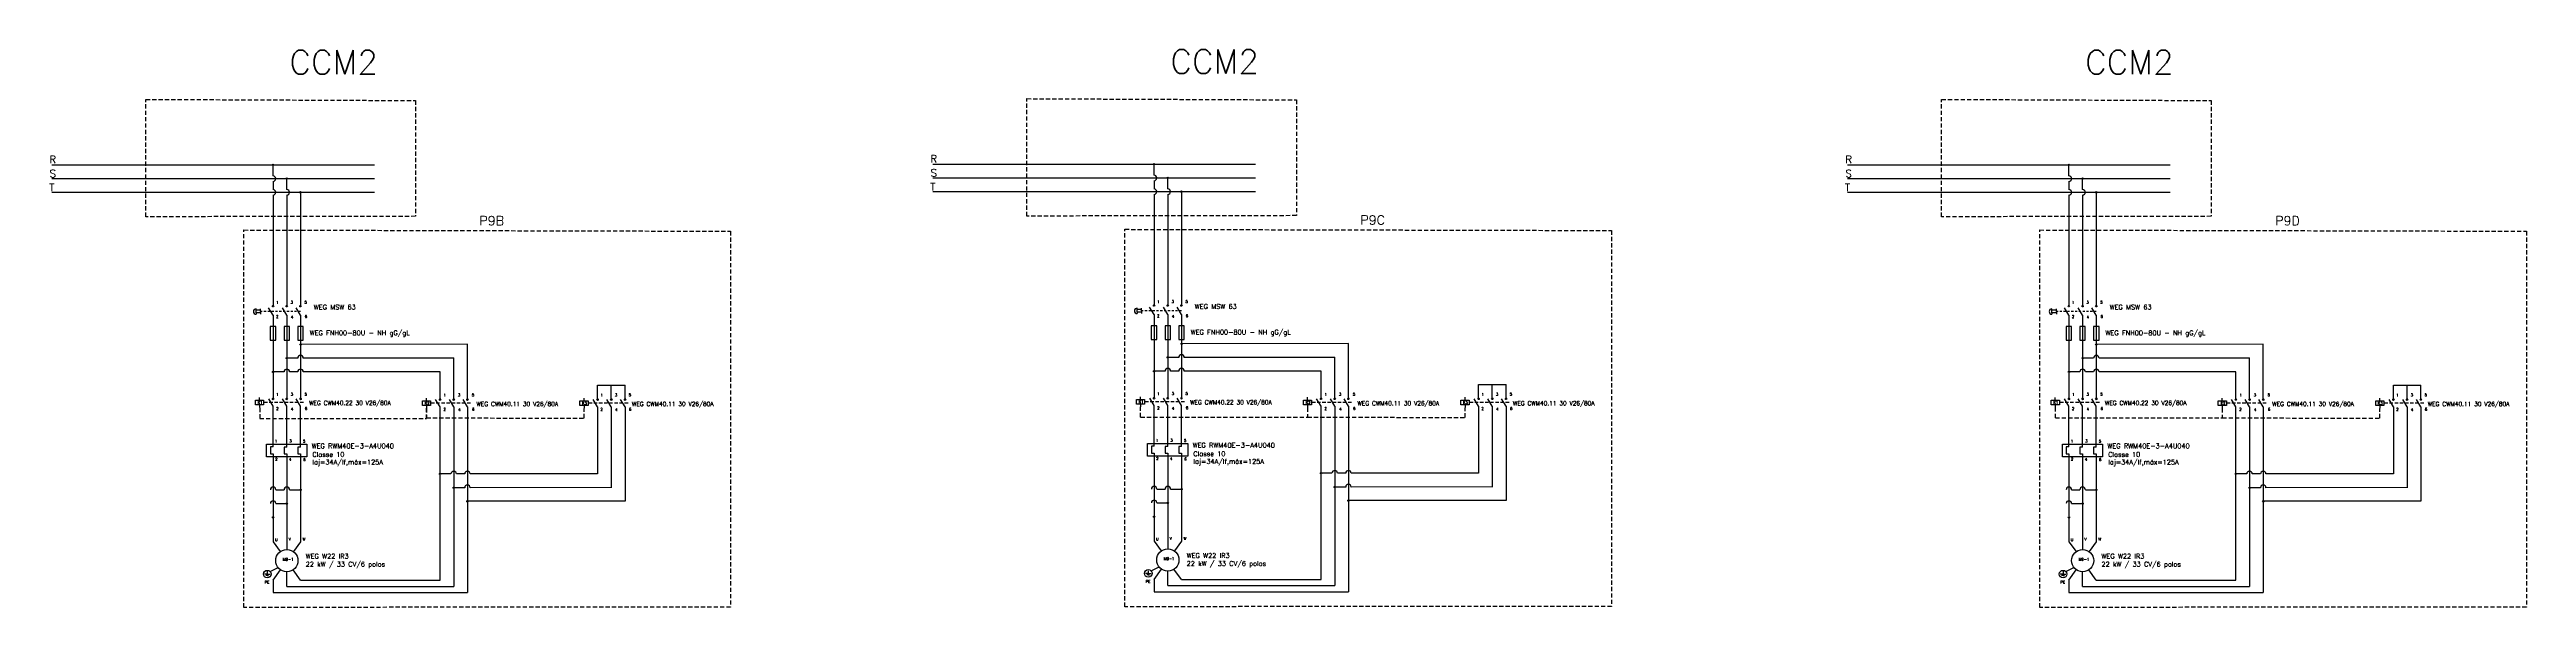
# Model space of a CAD drawing. Extents: x -543 to 641, y -146 to 322.
# Drawn here: x -100.6 to 45.3, y 117.5 to 150.3 of the extents above; entities that cross this region are included whole.
import ezdxf

# ---------------------------------------------------------------- set-up
doc = ezdxf.new("R2010")
doc.units = 0
doc.header["$MEASUREMENT"] = 0
doc.linetypes.add('DASHED2', pattern=[0.375, 0.25, -0.125])
doc.linetypes.add('HIDDEN', pattern=[0.375, 0.25, -0.125])
for name, color, linetype in [('_COTAS', 4, 'Continuous'), ('ELET_TRIFILAR_TEXTO', 4, 'Continuous'), ('Eletrocalha', 7, 'Continuous'), ('INTERTRAVAMENTO', 6, 'HIDDEN')]:
    doc.layers.add(name, color=color, linetype=linetype)
doc.layers.add('ELET_TRIFILAR_DESENHO', color=5, linetype='Continuous', plot=False)
doc.styles.add('ROMANS', font='romans')

# ---------------------------------------------------------------- blocks, each defined once
blk = doc.blocks.new('Fusíveis')
at = {"layer": 'ELET_TRIFILAR_DESENHO', "linetype": 'Continuous'}
for p, q in [((143.68, 121.38), (143.48, 121.38)), ((143.48, 121.38), (143.48, 120.38)), ((143.88, 121.38), (143.68, 121.38)), ((143.88, 120.38), (143.88, 121.38)), ((144.68, 121.38), (144.48, 121.38)), ((144.48, 121.38), (144.48, 120.38)), ((144.88, 121.38), (144.68, 121.38)), ((144.88, 120.38), (144.88, 121.38)), ((145.68, 121.38), (145.48, 121.38)), ((145.48, 121.38), (145.48, 120.38)), ((145.88, 121.38), (145.68, 121.38)), ((145.88, 120.38), (145.88, 121.38)), ((143.48, 120.38), (143.88, 120.38)), ((144.48, 120.38), (144.88, 120.38)), ((145.48, 120.38), (145.88, 120.38))]:
    blk.add_line(p, q, dxfattribs=at)
blk = doc.blocks.new('Contator')
at = {"layer": 'ELET_TRIFILAR_DESENHO', "linetype": 'Continuous'}
for p, q in [((150.05, 112), (150.05, 112.2)), ((151.04, 111.56), (150.72, 112.08)), ((150.99, 112.13), (151.09, 112.13)), ((152.04, 111.56), (151.72, 112.08)), ((151.99, 112.13), (152.09, 112.13)), ((153.04, 111.56), (152.72, 112.08)), ((152.99, 112.13), (153.09, 112.13)), ((150.05, 111.65), (150.05, 111.45))]:
    blk.add_line(p, q, dxfattribs=at)
at = {"layer": 'ELET_TRIFILAR_DESENHO', "linetype": 'DASHED2'}
blk.add_line((153.26, 111.82), (150.35, 111.82), dxfattribs=at)
at = {"layer": 'ELET_TRIFILAR_DESENHO', "linetype": 'Continuous'}
blk.add_lwpolyline([(149.75, 112), (150.35, 112), (150.35, 111.65), (149.75, 111.65)], close=True, dxfattribs=at)
for centre in [(151.04, 112.08), (152.04, 112.08), (153.04, 112.08)]:
    blk.add_circle(centre, 0.05, dxfattribs=at)
blk = doc.blocks.new('Rele Termico')
at = {"layer": 'ELET_TRIFILAR_DESENHO', "linetype": 'Continuous'}
for p, q in [((151.04, 108.82), (150.84, 108.82)), ((150.84, 108.82), (150.84, 108.32)), ((152.04, 108.81), (151.84, 108.81)), ((151.84, 108.81), (151.84, 108.31)), ((153.04, 108.81), (152.84, 108.81)), ((152.84, 108.81), (152.84, 108.31)), ((150.84, 108.32), (151.04, 108.32)), ((151.84, 108.31), (152.04, 108.31)), ((152.84, 108.31), (153.04, 108.31))]:
    blk.add_line(p, q, dxfattribs=at)
blk.add_lwpolyline([(150.57, 109.02), (153.49, 109.02), (153.49, 108.1), (150.57, 108.1)], close=True, dxfattribs=at)
blk = doc.blocks.new('Nome - Contatos')
at = {"layer": 'ELET_TRIFILAR_TEXTO', "linetype": 'Continuous', "char_height": 0.2, "attachment_point": 1, "style": 'ROMANS'}
for s, insert in [('2', (142.45, 123.14)), ('1', (142.46, 124.18)), ('3', (143.51, 124.19)), ('4', (143.53, 123.11)), ('5', (144.52, 124.2)), ('6', (144.54, 123.15))]:
    blk.add_mtext_dynamic_manual_height_columns(s, width=0.3117, gutter_width=1.9, heights=[0.262], dxfattribs=dict(at, insert=insert))
blk = doc.blocks.new('Nome - Termico')
at = {"layer": 'ELET_TRIFILAR_TEXTO', "linetype": 'Continuous', "char_height": 0.2, "attachment_point": 1, "style": 'ROMANS'}
for s, insert in [('1', (149.77, 110.74)), ('3', (150.82, 110.76)), ('5', (151.81, 110.74)), ('2', (149.78, 109.43)), ('4', (150.8, 109.41)), ('6', (151.83, 109.4))]:
    blk.add_mtext_dynamic_manual_height_columns(s, width=0.3117, gutter_width=1.9, heights=[0.262], dxfattribs=dict(at, insert=insert))

msp = doc.modelspace()

# ---------------------------------------------------------------- hatches: boundary and pattern name
at = {"layer": 'ELET_TRIFILAR_DESENHO', "linetype": 'Continuous'}
h = msp.add_hatch(color=256, dxfattribs=at)
h.dxf.hatch_style = 1
h.paths.add_polyline_path([(-87.388, 143.526, 1), (-87.469, 143.526, 1)])
h = msp.add_hatch(color=256, dxfattribs=at)
h.dxf.hatch_style = 1
h.paths.add_polyline_path([(-35.481, 143.566, 1), (-35.561, 143.566, 1)])
h = msp.add_hatch(color=256, dxfattribs=at)
h.dxf.hatch_style = 1
h.paths.add_polyline_path([(18.419, 143.526, 1), (18.338, 143.526, 1)])
h = msp.add_hatch(color=256, dxfattribs=at)
h.dxf.hatch_style = 1
h.paths.add_polyline_path([(-86.581, 142.718, 1), (-86.661, 142.718, 1)])
h = msp.add_hatch(color=256, dxfattribs=at)
h.dxf.hatch_style = 1
h.paths.add_polyline_path([(-85.853, 141.91), (-85.773, 141.91, 1)])
h.paths.add_polyline_path([(-85.813, 141.91), (-85.813, 141.87, 0.4142136), (-85.773, 141.91)])
h.paths.add_polyline_path([(-85.813, 141.87), (-85.813, 141.91), (-85.853, 141.91, 0.4142136)])
h = msp.add_hatch(color=256, dxfattribs=at)
h.dxf.hatch_style = 1
h.paths.add_polyline_path([(-34.673, 142.758, 1), (-34.753, 142.758, 1)])
h = msp.add_hatch(color=256, dxfattribs=at)
h.dxf.hatch_style = 1
h.paths.add_polyline_path([(-33.946, 141.95), (-33.865, 141.95, 1)])
h.paths.add_polyline_path([(-33.905, 141.95), (-33.905, 141.91, 0.4142136), (-33.865, 141.95)])
h.paths.add_polyline_path([(-33.905, 141.91), (-33.905, 141.95), (-33.946, 141.95, 0.4142136)])
h = msp.add_hatch(color=256, dxfattribs=at)
h.dxf.hatch_style = 1
h.paths.add_polyline_path([(19.227, 142.718, 1), (19.146, 142.718, 1)])
h = msp.add_hatch(color=256, dxfattribs=at)
h.dxf.hatch_style = 1
h.paths.add_polyline_path([(19.954, 141.91), (20.035, 141.91, 1)])
h.paths.add_polyline_path([(19.994, 141.91), (19.994, 141.87, 0.4142136), (20.035, 141.91)])
h.paths.add_polyline_path([(19.994, 141.87), (19.994, 141.91), (19.954, 141.91, 0.4142136)])
h = msp.add_hatch(color=256, dxfattribs=at)
h.dxf.hatch_style = 1
h.paths.add_polyline_path([(-85.77, 132.949, 1), (-85.85, 132.949, 1)])
h = msp.add_hatch(color=256, dxfattribs=at)
h.dxf.hatch_style = 1
h.paths.add_polyline_path([(-33.862, 132.989, 1), (-33.942, 132.989, 1)])
h = msp.add_hatch(color=256, dxfattribs=at)
h.dxf.hatch_style = 1
h.paths.add_polyline_path([(20.038, 132.949, 1), (19.957, 132.949, 1)])
h = msp.add_hatch(color=256, dxfattribs=at)
h.dxf.hatch_style = 1
h.paths.add_polyline_path([(-87.385, 131.333, 1), (-87.466, 131.333, 1)])
h = msp.add_hatch(color=256, dxfattribs=at)
h.dxf.hatch_style = 1
h.paths.add_polyline_path([(-86.577, 132.141, 1), (-86.658, 132.141, 1)])
h = msp.add_hatch(color=256, dxfattribs=at)
h.dxf.hatch_style = 1
h.paths.add_polyline_path([(-35.478, 131.373, 1), (-35.558, 131.373, 1)])
h = msp.add_hatch(color=256, dxfattribs=at)
h.dxf.hatch_style = 1
h.paths.add_polyline_path([(-34.67, 132.181, 1), (-34.75, 132.181, 1)])
h = msp.add_hatch(color=256, dxfattribs=at)
h.dxf.hatch_style = 1
h.paths.add_polyline_path([(18.422, 131.333, 1), (18.341, 131.333, 1)])
h = msp.add_hatch(color=256, dxfattribs=at)
h.dxf.hatch_style = 1
h.paths.add_polyline_path([(19.23, 132.141, 1), (19.149, 132.141, 1)])
h = msp.add_hatch(color=256, dxfattribs=at)
h.dxf.hatch_style = 1
h.paths.add_polyline_path([(-85.85, 124.384, -1), (-85.77, 124.384, -1)])
h = msp.add_hatch(color=256, dxfattribs=at)
h.dxf.hatch_style = 1
h.paths.add_polyline_path([(-77.549, 125.319, 1), (-77.63, 125.319, 1)])
h = msp.add_hatch(color=256, dxfattribs=at)
h.dxf.hatch_style = 1
h.paths.add_polyline_path([(-76.742, 124.508, 1), (-76.822, 124.508, 1)])
h = msp.add_hatch(color=256, dxfattribs=at)
h.dxf.hatch_style = 1
h.paths.add_polyline_path([(-33.942, 124.424, -1), (-33.862, 124.424, -1)])
h = msp.add_hatch(color=256, dxfattribs=at)
h.dxf.hatch_style = 1
h.paths.add_polyline_path([(-25.642, 125.36, 1), (-25.722, 125.36, 1)])
h = msp.add_hatch(color=256, dxfattribs=at)
h.dxf.hatch_style = 1
h.paths.add_polyline_path([(-24.834, 124.548, 1), (-24.914, 124.548, 1)])
h = msp.add_hatch(color=256, dxfattribs=at)
h.dxf.hatch_style = 1
h.paths.add_polyline_path([(19.957, 124.384, -1), (20.038, 124.384, -1)])
h = msp.add_hatch(color=256, dxfattribs=at)
h.dxf.hatch_style = 1
h.paths.add_polyline_path([(28.258, 125.319, 1), (28.177, 125.319, 1)])
h = msp.add_hatch(color=256, dxfattribs=at)
h.dxf.hatch_style = 1
h.paths.add_polyline_path([(29.066, 124.508, 1), (28.985, 124.508, 1)])
h = msp.add_hatch(color=256, dxfattribs=at)
h.dxf.hatch_style = 1
h.paths.add_polyline_path([(-87.385, 122.762, 1), (-87.466, 122.762, 1)])
h = msp.add_hatch(color=256, dxfattribs=at)
h.dxf.hatch_style = 1
h.paths.add_polyline_path([(-86.577, 123.576, 1), (-86.658, 123.576, 1)])
h = msp.add_hatch(color=256, dxfattribs=at)
h.dxf.hatch_style = 1
h.paths.add_polyline_path([(-75.934, 123.707, 1), (-76.014, 123.707, 1)])
h = msp.add_hatch(color=256, dxfattribs=at)
h.dxf.hatch_style = 1
h.paths.add_polyline_path([(-35.478, 122.802, 1), (-35.558, 122.802, 1)])
h = msp.add_hatch(color=256, dxfattribs=at)
h.dxf.hatch_style = 1
h.paths.add_polyline_path([(-34.67, 123.617, 1), (-34.75, 123.617, 1)])
h = msp.add_hatch(color=256, dxfattribs=at)
h.dxf.hatch_style = 1
h.paths.add_polyline_path([(-24.026, 123.748, 1), (-24.107, 123.748, 1)])
h = msp.add_hatch(color=256, dxfattribs=at)
h.dxf.hatch_style = 1
h.paths.add_polyline_path([(18.422, 122.762, 1), (18.341, 122.762, 1)])
h = msp.add_hatch(color=256, dxfattribs=at)
h.dxf.hatch_style = 1
h.paths.add_polyline_path([(19.23, 123.576, 1), (19.149, 123.576, 1)])
h = msp.add_hatch(color=256, dxfattribs=at)
h.dxf.hatch_style = 1
h.paths.add_polyline_path([(29.874, 123.707, 1), (29.793, 123.707, 1)])

# ---------------------------------------------------------------- linework, layer by layer
for p, q in [((-100.464, 143.526), (-93.089, 143.526)), ((-93.089, 143.526), (-81.459, 143.526)), ((-87.429, 142.88), (-87.429, 143.526)), ((-48.556, 143.566), (-41.181, 143.566)), ((-41.181, 143.566), (-29.551, 143.566)), ((-35.521, 142.92), (-35.521, 143.566)), ((5.343, 143.526), (12.719, 143.526)), ((12.719, 143.526), (24.349, 143.526)), ((18.379, 142.88), (18.379, 143.526)), ((-100.471, 142.718), (-93.089, 142.718)), ((-100.471, 141.91), (-93.089, 141.91)), ((-93.089, 142.718), (-81.459, 142.718)), ((-93.089, 141.91), (-81.459, 141.91)), ((-87.429, 142.556), (-87.429, 142.072)), ((-87.429, 141.748), (-87.429, 139.263)), ((-86.621, 142.072), (-86.621, 142.718)), ((-86.621, 141.748), (-86.621, 139.241)), ((-85.813, 141.91), (-85.813, 139.263)), ((-48.563, 142.758), (-41.181, 142.758)), ((-48.563, 141.95), (-41.181, 141.95)), ((-41.181, 142.758), (-29.551, 142.758)), ((-41.181, 141.95), (-29.551, 141.95)), ((-35.521, 142.597), (-35.521, 142.112)), ((-35.521, 141.789), (-35.521, 139.303)), ((-34.713, 142.112), (-34.713, 142.758)), ((-34.713, 141.789), (-34.713, 139.282)), ((-33.905, 141.95), (-33.905, 139.303)), ((5.336, 142.718), (12.719, 142.718)), ((5.336, 141.91), (12.719, 141.91)), ((12.719, 142.718), (24.349, 142.718)), ((12.719, 141.91), (24.349, 141.91)), ((18.379, 142.556), (18.379, 142.072)), ((18.379, 141.748), (18.379, 139.263)), ((19.186, 142.072), (19.186, 142.718)), ((19.186, 141.748), (19.186, 139.241)), ((19.994, 141.91), (19.994, 139.263)), ((-87.429, 139.263), (-87.429, 135.24)), ((-86.621, 139.241), (-86.621, 135.24)), ((-85.813, 139.263), (-85.813, 135.24)), ((-35.521, 139.303), (-35.521, 135.28)), ((-34.713, 139.282), (-34.713, 135.28)), ((-33.905, 139.303), (-33.905, 135.28)), ((18.379, 139.263), (18.379, 135.24)), ((19.186, 139.241), (19.186, 135.24)), ((19.994, 139.263), (19.994, 135.24)), ((-87.429, 134.676), (-87.687, 135.096)), ((-87.469, 135.24), (-87.388, 135.24)), ((-87.429, 134.676), (-87.426, 129.778)), ((-86.621, 134.676), (-86.879, 135.096)), ((-86.662, 135.24), (-86.58, 135.24)), ((-86.621, 134.676), (-86.618, 129.778)), ((-85.813, 134.676), (-86.071, 135.096)), ((-85.854, 135.24), (-85.772, 135.24)), ((-85.813, 134.676), (-85.81, 129.778)), ((-35.521, 134.716), (-35.779, 135.137)), ((-35.562, 135.28), (-35.48, 135.28)), ((-35.521, 134.716), (-35.518, 129.818)), ((-34.713, 134.716), (-34.971, 135.137)), ((-34.754, 135.28), (-34.672, 135.28)), ((-34.713, 134.716), (-34.71, 129.818)), ((-33.905, 134.716), (-34.163, 135.137)), ((-33.946, 135.28), (-33.864, 135.28)), ((-33.905, 134.716), (-33.902, 129.818)), ((18.379, 134.676), (18.121, 135.096)), ((18.338, 135.24), (18.42, 135.24)), ((18.379, 134.676), (18.382, 129.778)), ((19.186, 134.676), (18.928, 135.096)), ((19.146, 135.24), (19.227, 135.24)), ((19.186, 134.676), (19.19, 129.778)), ((19.994, 134.676), (19.736, 135.096)), ((19.954, 135.24), (20.035, 135.24)), ((19.994, 134.676), (19.997, 129.778)), ((-86.618, 126.905), (-86.618, 129.317)), ((-85.81, 126.905), (-85.81, 129.317)), ((-34.71, 126.945), (-34.71, 129.357)), ((-33.902, 126.945), (-33.902, 129.357)), ((19.19, 126.905), (19.19, 129.317)), ((19.997, 126.905), (19.997, 129.317)), ((-87.426, 126.506), (-87.426, 122.271)), ((-86.618, 126.496), (-86.618, 121.814)), ((-85.81, 126.496), (-85.81, 122.271)), ((-35.518, 126.546), (-35.518, 122.311)), ((-34.71, 126.537), (-34.71, 121.854)), ((-33.902, 126.537), (-33.902, 122.311)), ((18.382, 126.506), (18.382, 122.271)), ((19.19, 126.496), (19.19, 121.814)), ((19.997, 126.496), (19.997, 122.271)), ((-87.426, 122.271), (-87.426, 121.328)), ((-87.426, 121.328), (-87.003, 120.745)), ((-86.618, 121.814), (-86.618, 120.87)), ((-85.81, 121.328), (-86.233, 120.745)), ((-85.81, 122.271), (-85.81, 121.328)), ((-35.518, 122.311), (-35.518, 121.368)), ((-35.518, 121.368), (-35.095, 120.786)), ((-34.71, 121.854), (-34.71, 120.911)), ((-33.902, 121.368), (-34.325, 120.786)), ((-33.902, 122.311), (-33.902, 121.368)), ((18.382, 122.271), (18.382, 121.328)), ((18.382, 121.328), (18.804, 120.745)), ((19.19, 121.814), (19.19, 120.87)), ((19.997, 121.328), (19.575, 120.745)), ((19.997, 122.271), (19.997, 121.328)), ((-87.607, 119.571), (-87.136, 119.812)), ((-87.426, 119.062), (-86.988, 119.673)), ((-35.699, 119.611), (-35.228, 119.852)), ((-35.518, 119.102), (-35.08, 119.713)), ((-33.902, 119.102), (-34.345, 119.71)), ((18.2, 119.571), (18.672, 119.812)), ((18.382, 119.062), (18.819, 119.673)), ((-87.77, 119.42), (-87.932, 119.42)), ((-87.77, 119.344), (-87.851, 119.344)), ((-87.77, 119.564), (-87.77, 119.42)), ((-87.77, 119.42), (-87.607, 119.42)), ((-87.77, 119.344), (-87.689, 119.344)), ((-86.618, 118.698), (-86.617, 119.559)), ((-85.81, 119.062), (-86.253, 119.67)), ((-35.862, 119.46), (-36.025, 119.46)), ((-35.862, 119.384), (-35.943, 119.384)), ((-35.862, 119.605), (-35.862, 119.46)), ((-35.862, 119.46), (-35.699, 119.46)), ((-35.862, 119.384), (-35.781, 119.384)), ((-34.71, 118.739), (-34.709, 119.599)), ((18.038, 119.42), (17.875, 119.42)), ((18.038, 119.344), (17.956, 119.344)), ((18.038, 119.564), (18.038, 119.42)), ((18.038, 119.42), (18.2, 119.42)), ((18.038, 119.344), (18.119, 119.344)), ((19.19, 118.698), (19.191, 119.559)), ((19.997, 119.062), (19.554, 119.67))]:
    msp.add_line(p, q, dxfattribs=at)
at = {"layer": 'ELET_TRIFILAR_DESENHO', "color": 254, "linetype": 'Continuous', "true_color": 0xcecce6}
for p, q in [((-88.427, 134.967), (-88.427, 135.048)), ((-88.161, 134.967), (-88.427, 134.967)), ((-88.427, 134.805), (-88.427, 134.967)), ((-88.161, 134.805), (-88.427, 134.805)), ((-88.427, 134.805), (-88.427, 134.724)), ((-88.161, 134.886), (-88.161, 135.048)), ((-88.161, 134.886), (-88.161, 134.724)), ((-36.519, 135.007), (-36.519, 135.088)), ((-36.253, 135.007), (-36.519, 135.007)), ((-36.519, 134.845), (-36.519, 135.007)), ((-36.253, 134.845), (-36.519, 134.845)), ((-36.519, 134.845), (-36.519, 134.765)), ((-36.253, 134.926), (-36.253, 135.088)), ((-36.253, 134.926), (-36.253, 134.765)), ((17.381, 134.967), (17.381, 135.048)), ((17.647, 134.967), (17.381, 134.967)), ((17.381, 134.805), (17.381, 134.967)), ((17.647, 134.805), (17.381, 134.805)), ((17.381, 134.805), (17.381, 134.724)), ((17.647, 134.886), (17.647, 135.048)), ((17.647, 134.886), (17.647, 134.724))]:
    msp.add_line(p, q, dxfattribs=at)
at = {"layer": 'ELET_TRIFILAR_DESENHO', "color": 254, "linetype": 'DASHED2', "ltscale": 0.5, "true_color": 0xcecce6}
for p, q in [((-85.813, 134.886), (-88.161, 134.886)), ((-33.905, 134.926), (-36.253, 134.926)), ((19.994, 134.886), (17.647, 134.886))]:
    msp.add_line(p, q, dxfattribs=at)
at = {"layer": 'ELET_TRIFILAR_DESENHO', "linetype": 'HIDDEN'}
for points in [[(-43.016, 147.428), (-27.132, 147.357), (-27.132, 140.536), (-43.016, 140.511)], [(-94.924, 147.388), (-79.04, 147.317), (-79.04, 140.496), (-94.924, 140.47)], [(10.883, 147.388), (26.767, 147.317), (26.767, 140.496), (10.883, 140.47)], [(-89.144, 139.691), (-60.466, 139.62), (-60.466, 117.481), (-89.144, 117.455)], [(-37.236, 139.731), (-8.558, 139.661), (-8.558, 117.521), (-37.236, 117.496)], [(16.663, 139.691), (45.342, 139.62), (45.342, 117.481), (16.663, 117.455)]]:
    msp.add_lwpolyline(points, close=True, dxfattribs=at)
at = {"layer": 'ELET_TRIFILAR_DESENHO', "linetype": 'Continuous'}
for points in [[(-75.974, 132.97), (-85.81, 132.949)], [(-75.974, 129.738), (-75.974, 132.97)], [(-24.066, 133.01), (-33.902, 132.989)], [(-24.066, 129.779), (-24.066, 133.01)], [(29.833, 132.97), (19.997, 132.949)], [(29.833, 129.738), (29.833, 132.97)], [(-85.972, 132.141), (-86.618, 132.141)], [(-76.782, 132.131), (-85.648, 132.141)], [(-76.782, 129.738), (-76.782, 132.162)], [(-34.872, 131.373), (-35.518, 131.373)], [(-34.064, 132.181), (-34.71, 132.181)], [(-34.064, 131.373), (-34.548, 131.373)], [(-25.682, 129.757), (-25.682, 131.373), (-33.741, 131.383)], [(-24.874, 132.171), (-33.74, 132.181)], [(-24.874, 129.779), (-24.874, 132.202)], [(19.836, 132.141), (19.19, 132.141)], [(29.025, 132.131), (20.159, 132.141)], [(29.025, 129.738), (29.025, 132.162)], [(-86.779, 131.333), (-87.426, 131.333)], [(-85.972, 131.333), (-86.456, 131.333)], [(-77.59, 129.717), (-77.59, 131.333), (-85.649, 131.342)], [(-68.305, 129.738), (-68.305, 130.546), (-66.69, 130.546)], [(-67.497, 129.738), (-67.497, 130.546)], [(-66.69, 129.738), (-66.69, 130.546)], [(-16.398, 129.779), (-16.398, 130.587), (-14.782, 130.587)], [(-15.59, 129.779), (-15.59, 130.587)], [(-14.782, 129.779), (-14.782, 130.587)], [(19.028, 131.333), (18.382, 131.333)], [(19.836, 131.333), (19.351, 131.333)], [(28.218, 129.717), (28.218, 131.333), (20.159, 131.342)], [(37.502, 129.738), (37.502, 130.546), (39.118, 130.546)], [(38.31, 129.738), (38.31, 130.546)], [(39.118, 129.738), (39.118, 130.546)], [(-87.426, 126.91), (-87.426, 129.317)], [(-85.81, 119.062), (-77.59, 119.062), (-77.59, 129.277)], [(-76.782, 129.277), (-76.782, 118.698)], [(-75.974, 129.277), (-75.974, 118.335)], [(-68.305, 129.277), (-68.305, 125.319)], [(-67.497, 129.277), (-67.497, 124.508)], [(-66.69, 129.277), (-66.69, 123.707)], [(-35.518, 126.95), (-35.518, 129.357)], [(-33.902, 119.102), (-25.682, 119.102), (-25.682, 129.318)], [(-24.874, 129.318), (-24.874, 118.739)], [(-24.066, 129.318), (-24.066, 118.375)], [(-16.398, 129.318), (-16.398, 125.36)], [(-15.59, 129.318), (-15.59, 124.548)], [(-14.782, 129.318), (-14.782, 123.748)], [(18.382, 126.91), (18.382, 129.317)], [(19.997, 119.062), (28.218, 119.062), (28.218, 129.277)], [(29.025, 129.277), (29.025, 118.698)], [(29.833, 129.277), (29.833, 118.335)], [(37.502, 129.277), (37.502, 125.319)], [(38.31, 129.277), (38.31, 124.508)], [(39.118, 129.277), (39.118, 123.707)], [(-87.264, 124.384), (-86.779, 124.384)], [(-86.456, 124.384), (-85.81, 124.384)], [(-76.944, 125.319), (-77.59, 125.319)], [(-76.136, 124.508), (-76.782, 124.508)], [(-76.136, 125.319), (-76.62, 125.319)], [(-68.305, 125.319), (-75.812, 125.319)], [(-67.497, 124.517), (-75.812, 124.508)], [(-35.356, 124.424), (-34.872, 124.424)], [(-34.548, 124.424), (-33.902, 124.424)], [(-25.036, 125.36), (-25.682, 125.36)], [(-24.228, 124.548), (-24.874, 124.548)], [(-24.228, 125.36), (-24.712, 125.36)], [(-16.398, 125.36), (-23.905, 125.36)], [(-15.59, 124.558), (-23.905, 124.548)], [(18.543, 124.384), (19.028, 124.384)], [(19.351, 124.384), (19.997, 124.384)], [(28.864, 125.319), (28.218, 125.319)], [(29.672, 124.508), (29.025, 124.508)], [(29.672, 125.319), (29.187, 125.319)], [(37.502, 125.319), (29.995, 125.319)], [(38.31, 124.517), (29.995, 124.508)], [(-87.264, 123.576), (-86.618, 123.576)], [(-66.69, 123.707), (-75.974, 123.707)], [(-35.356, 123.616), (-34.71, 123.616)], [(-14.782, 123.748), (-24.066, 123.748)], [(18.543, 123.576), (19.19, 123.576)], [(39.118, 123.707), (29.833, 123.707)], [(-87.426, 119.062), (-87.426, 118.335), (-75.974, 118.336)], [(-86.618, 118.698), (-76.782, 118.698)], [(-35.518, 119.102), (-35.518, 118.375), (-24.066, 118.376)], [(-34.71, 118.739), (-24.874, 118.739)], [(18.382, 119.062), (18.382, 118.335), (29.833, 118.336)], [(19.19, 118.698), (29.025, 118.698)]]:
    msp.add_lwpolyline(points, dxfattribs=at)
for centre, radius in [((-87.429, 143.526), 0.0404), ((-35.521, 143.566), 0.0404), ((18.379, 143.526), 0.0404), ((-86.621, 142.718), 0.0404), ((-85.813, 141.91), 0.0404), ((-34.713, 142.758), 0.0404), ((-33.905, 141.95), 0.0404), ((19.186, 142.718), 0.0404), ((19.994, 141.91), 0.0404), ((-87.429, 135.199), 0.0404), ((-86.621, 135.199), 0.0404), ((-85.813, 135.199), 0.0404), ((-35.521, 135.239), 0.0404), ((-34.713, 135.239), 0.0404), ((-33.905, 135.239), 0.0404), ((18.379, 135.199), 0.0404), ((19.186, 135.199), 0.0404), ((19.994, 135.199), 0.0404), ((-85.81, 132.949), 0.0404), ((-33.902, 132.989), 0.0404), ((19.997, 132.949), 0.0404), ((-87.426, 131.333), 0.0404), ((-86.618, 132.141), 0.0404), ((-35.518, 131.373), 0.0404), ((-34.71, 132.181), 0.0404), ((18.382, 131.333), 0.0404), ((19.19, 132.141), 0.0404), ((-85.81, 124.384), 0.0404), ((-77.59, 125.319), 0.0404), ((-76.782, 124.508), 0.0404), ((-33.902, 124.424), 0.0404), ((-25.682, 125.36), 0.0404), ((-24.874, 124.548), 0.0404), ((19.997, 124.384), 0.0404), ((28.218, 125.319), 0.0404), ((29.025, 124.508), 0.0404), ((-87.426, 122.762), 0.0404), ((-86.618, 123.576), 0.0404), ((-75.974, 123.707), 0.0404), ((-35.518, 122.802), 0.0404), ((-34.71, 123.617), 0.0404), ((-24.066, 123.748), 0.0404), ((18.382, 122.762), 0.0404), ((19.19, 123.576), 0.0404), ((29.833, 123.707), 0.0404), ((-86.618, 120.215), 0.656), ((-35.862, 119.46), 0.222), ((-34.71, 120.255), 0.656), ((19.19, 120.215), 0.656), ((-87.77, 119.42), 0.222), ((18.038, 119.42), 0.222)]:
    msp.add_circle(centre, radius, dxfattribs=at)
for centre, start, end in [((-87.429, 142.718), 270, 90), ((-87.429, 141.91), 270, 90), ((-86.621, 141.91), 270, 90), ((-35.521, 142.758), 270, 90), ((-35.521, 141.95), 270, 90), ((-34.713, 141.95), 270, 90), ((18.379, 142.718), 270, 90), ((18.379, 141.91), 270, 90), ((19.186, 141.91), 270, 90), ((-86.618, 131.333), 0, 180), ((-85.81, 132.141), 0, 180), ((-85.81, 131.333), 0, 180), ((-34.71, 131.373), 0, 180), ((-33.902, 132.181), 0, 180), ((-33.902, 131.373), 0, 180), ((19.19, 131.333), 0, 180), ((19.997, 132.141), 0, 180), ((19.997, 131.333), 0, 180), ((-24.874, 125.36), 0, 180), ((-24.066, 125.36), 0, 180), ((-87.426, 124.384), 0, 180), ((-86.618, 124.384), 0, 180), ((-76.782, 125.319), 0, 180), ((-75.974, 125.319), 0, 180), ((-75.974, 124.508), 0, 180), ((-35.518, 124.424), 0, 180), ((-34.71, 124.424), 0, 180), ((-24.066, 124.548), 0, 180), ((18.382, 124.384), 0, 180), ((19.19, 124.384), 0, 180), ((29.025, 125.319), 0, 180), ((29.833, 125.319), 0, 180), ((29.833, 124.508), 0, 180), ((-87.426, 123.576), 0, 180), ((-35.518, 123.616), 0, 180), ((18.382, 123.576), 0, 180)]:
    msp.add_arc(centre, 0.162, start, end, dxfattribs=at)
at = {"layer": 'ELET_TRIFILAR_DESENHO', "color": 254, "linetype": 'Continuous', "true_color": 0xcecce6}
for centre in [(-88.427, 134.886), (-36.519, 134.926), (17.381, 134.886)]:
    msp.add_arc(centre, 0.162, 90, 270, dxfattribs=at)
at = {"layer": 'Eletrocalha', "color": 6, "linetype": 'DASHED2'}
for points in [[(-88.216, 129.21), (-88.216, 128.586), (-78.389, 128.581), (-78.386, 129.186)], [(-78.386, 129.184), (-78.386, 128.618), (-69.104, 128.613), (-69.102, 129.184)], [(-36.314, 128.661), (-36.314, 128.661), (-26.478, 128.658), (-26.478, 128.658)], [(-26.478, 129.224), (-26.478, 128.658), (-17.196, 128.653), (-17.194, 129.224)], [(17.585, 128.62), (17.585, 128.62), (27.421, 128.618), (27.421, 128.618)], [(27.421, 129.184), (27.421, 128.618), (36.703, 128.613), (36.706, 129.184)]]:
    msp.add_lwpolyline(points, dxfattribs=at)
at = {"layer": 'INTERTRAVAMENTO', "linetype": 'HIDDEN'}
for p, q in [((-36.314, 128.661), (-36.314, 129.264)), ((17.585, 128.62), (17.585, 129.223))]:
    msp.add_line(p, q, dxfattribs=at)

# ---------------------------------------------------------------- block references
at = {"layer": '_COTAS', "linetype": 'Continuous', "xscale": 0.8079180569963671, "yscale": 0.8079180569963671, "zscale": 0.8079180569963671}
for name, p in [('Nome - Contatos', (-202.337, 35.18)), ('Nome - Contatos', (-150.429, 35.22)), ('Nome - Contatos', (-96.529, 35.18)), ('Nome - Contatos', (-202.334, 29.759)), ('Nome - Contatos', (-192.477, 29.719)), ('Nome - Contatos', (-183.232, 29.719)), ('Nome - Contatos', (-150.426, 29.799)), ('Nome - Contatos', (-140.569, 29.76)), ('Nome - Contatos', (-131.324, 29.76)), ('Nome - Contatos', (-96.526, 29.759)), ('Nome - Contatos', (-86.669, 29.719)), ('Nome - Contatos', (-77.424, 29.719)), ('Nome - Termico', (-208.315, 37.861)), ('Nome - Termico', (-156.407, 37.902)), ('Nome - Termico', (-102.507, 37.861))]:
    msp.add_blockref(name, p, dxfattribs=at)
at = {"layer": 'ELET_TRIFILAR_DESENHO', "linetype": 'Continuous', "xscale": 0.8079180569963671, "yscale": 0.8079180569963671, "zscale": 0.8079180569963671}
for name, p in [('Fusíveis', (-203.511, 35.937)), ('Fusíveis', (-151.603, 35.977)), ('Fusíveis', (-97.703, 35.937)), ('Contator', (-209.454, 39.184)), ('Contator', (-199.618, 39.145)), ('Contator', (-190.333, 39.145)), ('Contator', (-157.546, 39.224)), ('Contator', (-147.71, 39.185)), ('Contator', (-138.425, 39.185)), ('Contator', (-103.646, 39.184)), ('Contator', (-93.81, 39.145)), ('Contator', (-84.526, 39.145)), ('Rele Termico', (-209.454, 38.99)), ('Rele Termico', (-157.546, 39.03)), ('Rele Termico', (-103.646, 38.99))]:
    msp.add_blockref(name, p, dxfattribs=at)

# ---------------------------------------------------------------- texts
at = {"layer": 'ELET_TRIFILAR_TEXTO', "style": 'ROMANS'}
for s, height, p in [('CCM2', 1.4139, (-34.558, 148.907)), ('CCM2', 1.4139, (-86.466, 148.867)), ('CCM2', 1.4139, (19.341, 148.867)), ('P9B', 0.5457, (-75.27, 139.966)), ('P9C', 0.5457, (-23.363, 140.006)), ('P9D', 0.5457, (30.537, 139.966)), ('WEG MSW 63      ', 0.28277, (-85.027, 135.004)), ('WEG MSW 63      ', 0.28277, (-33.119, 135.044)), ('WEG MSW 63      ', 0.28277, (20.78, 135.004)), ('WEG FNH00-80U - NH gG/gL  ', 0.28277, (-85.268, 133.491)), ('WEG FNH00-80U - NH gG/gL  ', 0.28277, (-33.36, 133.531)), ('WEG FNH00-80U - NH gG/gL  ', 0.28277, (20.54, 133.491)), ('WEG CWM40.22 30 V26/80A', 0.25, (-85.303, 129.381)), ('WEG CWM40.11 30 V26/80A', 0.25, (-75.442, 129.32)), ('WEG CWM40.11 30 V26/80A', 0.25, (-66.282, 129.32)), ('WEG CWM40.22 30 V26/80A', 0.25, (-33.395, 129.421)), ('WEG CWM40.11 30 V26/80A', 0.25, (-23.534, 129.36)), ('WEG CWM40.11 30 V26/80A', 0.25, (-14.374, 129.36)), ('WEG CWM40.22 30 V26/80A', 0.25, (20.505, 129.381)), ('WEG CWM40.11 30 V26/80A', 0.25, (30.365, 129.32)), ('WEG CWM40.11 30 V26/80A', 0.25, (39.526, 129.32)), ('WEG RWM40E-3-A4U040    ', 0.28277, (-85.154, 126.829)), ('WEG RWM40E-3-A4U040    ', 0.28277, (-33.247, 126.869)), ('WEG RWM40E-3-A4U040    ', 0.28277, (20.653, 126.829)), ('Iaj=34A/If,máx=125A ', 0.28277, (-85.108, 125.875)), ('Iaj=34A/If,máx=125A ', 0.28277, (-33.2, 125.916)), ('Iaj=34A/If,máx=125A ', 0.28277, (20.699, 125.875)), ('WEG W22 IR3', 0.28277, (-85.505, 120.331)), ('22 kW / 33 CV/6 polos', 0.28277, (-85.505, 119.86)), ('WEG W22 IR3', 0.28277, (-33.597, 120.371)), ('22 kW / 33 CV/6 polos', 0.28277, (-33.598, 119.901)), ('WEG W22 IR3', 0.28277, (20.303, 120.331)), ('22 kW / 33 CV/6 polos', 0.28277, (20.302, 119.86))]:
    msp.add_text(s, height=height, dxfattribs=at).set_placement(p)
at = {"layer": 'ELET_TRIFILAR_TEXTO', "linetype": 'Continuous', "attachment_point": 1, "style": 'ROMANS'}
for s, width, heights, insert, char_height in [('S', 0.45782, [0.385], (-100.588, 143.234), 0.441), ('R', 0.45782, [0.385], (-100.603, 144.068), 0.441), ('S', 0.45782, [0.385], (-48.68, 143.274), 0.441), ('R', 0.45782, [0.385], (-48.695, 144.109), 0.441), ('S', 0.45782, [0.385], (5.219, 143.234), 0.441), ('R', 0.45782, [0.385], (5.205, 144.068), 0.441), ('T', 0.45782, [0.385], (-100.617, 142.417), 0.441), ('T', 0.45782, [0.385], (-48.709, 142.457), 0.441), ('T', 0.45782, [0.385], (5.191, 142.417), 0.441), ('K1', 0.45782, [0.385], (-88.335, 129.608), 0.1616), ('K2', 0.45782, [0.385], (-78.491, 129.567), 0.1616), ('K3', 0.45782, [0.385], (-69.226, 129.567), 0.1616), ('K1', 0.45782, [0.385], (-36.427, 129.649), 0.1616), ('K2', 0.45782, [0.385], (-26.583, 129.607), 0.1616), ('K3', 0.45782, [0.385], (-17.318, 129.607), 0.1616), ('K1', 0.45782, [0.385], (17.473, 129.608), 0.1616), ('K2', 0.45782, [0.385], (27.317, 129.567), 0.1616), ('K3', 0.45782, [0.385], (36.581, 129.567), 0.1616), ('U', 0.45782, [0.385], (-87.317, 121.525), 0.162), ('V', 0.45782, [0.385], (-86.509, 121.559), 0.162), ('W', 0.45782, [0.385], (-85.69, 121.559), 0.162), ('U', 0.45782, [0.385], (-35.409, 121.566), 0.162), ('V', 0.45782, [0.385], (-34.601, 121.599), 0.162), ('W', 0.45782, [0.385], (-33.782, 121.599), 0.162), ('U', 0.45782, [0.385], (18.491, 121.525), 0.162), ('V', 0.45782, [0.385], (19.298, 121.559), 0.162), ('W', 0.45782, [0.385], (20.118, 121.559), 0.162), ('M9-1', 0.51858, [0.563], (-86.853, 120.372), 0.1616), ('M9-1', 0.51858, [0.563], (-34.946, 120.412), 0.1616), ('M9-1', 0.51858, [0.563], (18.954, 120.372), 0.1616), ('PE', 0.45782, [0.385], (-87.919, 119.021), 0.1616), ('PE', 0.45782, [0.385], (-36.011, 119.061), 0.1616), ('PE', 0.45782, [0.385], (17.889, 119.021), 0.1616)]:
    msp.add_mtext_dynamic_manual_height_columns(s, width=width, gutter_width=2.793, heights=heights, dxfattribs=dict(at, insert=insert, char_height=char_height))
at = {"layer": 'ELET_TRIFILAR_TEXTO', "linetype": 'Continuous', "char_height": 0.28277, "width": 5.65415, "attachment_point": 1, "style": 'ROMANS'}
for insert in [(-85.111, 126.609), (-33.203, 126.649), (20.697, 126.609)]:
    msp.add_mtext('Classe 10     ', dxfattribs=dict(at, insert=insert))

doc.saveas('drawing.dxf')
